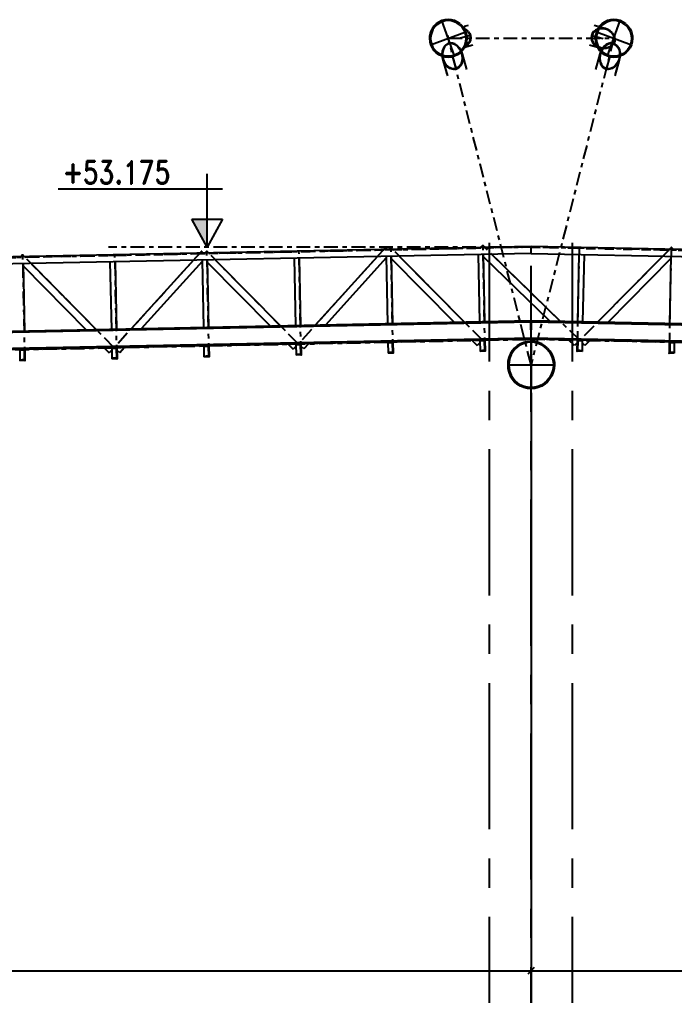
# Model space of a CAD drawing. Header units: millimetres. Extents: x 2368 to 8313, y 7493 to 11698.
# Drawn here: x 5105.4 to 5247.8, y 10364.3 to 10576.3 of the extents above; entities that cross this region are included whole.
import ezdxf
from ezdxf.enums import TextEntityAlignment as Align

# ---------------------------------------------------------------- set-up
doc = ezdxf.new("R2010")
doc.units = ezdxf.units.MM
for name, pattern in [('CENTER', [50.8, 31.75, -6.35, 6.35, -6.35]), ('XKITLINE00', [0]), ('XKITLINE02', [4, 2, -2]), ('XKITLINE03', [6, 3, -1, 1, -1])]:
    doc.linetypes.add(name, pattern=pattern)
doc.layers.add('3', color=120, linetype='Continuous')
doc.styles.add('ROMAND', font='romand.shx')

msp = doc.modelspace()

# ---------------------------------------------------------------- linework, layer by layer
at = {"color": 8, "linetype": 'XKITLINE00'}
for p, q in [((5196.5582, 10575.7587), (5195.9785, 10575.3472)), ((5196.6762, 10575.5515), (5196.1302, 10575.1639)), ((5197.1996, 10576.0619), (5196.5582, 10575.7587)), ((5197.2803, 10575.8371), (5196.6762, 10575.5515)), ((5197.8832, 10576.2476), (5197.1996, 10576.0619)), ((5197.9241, 10576.012), (5197.2803, 10575.8371)), ((5198.5882, 10576.3101), (5197.8832, 10576.2476)), ((5198.5882, 10576.0709), (5197.9241, 10576.012)), ((5199.2932, 10576.2476), (5198.5882, 10576.3101)), ((5199.2522, 10576.012), (5198.5882, 10576.0709)), ((5199.8961, 10575.8371), (5199.2522, 10576.012)), ((5199.9768, 10576.0619), (5199.2932, 10576.2476)), ((5200.5002, 10575.5515), (5199.8961, 10575.8371)), ((5200.6182, 10575.7587), (5199.9768, 10576.0619)), ((5201.0462, 10575.1639), (5200.5002, 10575.5515)), ((5201.1979, 10575.3472), (5200.6182, 10575.7587)), ((5232.5582, 10575.7587), (5231.9785, 10575.3472)), ((5232.6762, 10575.5515), (5232.1302, 10575.1639)), ((5233.1996, 10576.0619), (5232.5582, 10575.7587)), ((5233.2803, 10575.8371), (5232.6762, 10575.5515)), ((5233.8832, 10576.2476), (5233.1996, 10576.0619)), ((5233.9241, 10576.012), (5233.2803, 10575.8371)), ((5234.5882, 10576.3101), (5233.8832, 10576.2476)), ((5234.5882, 10576.0709), (5233.9241, 10576.012)), ((5235.2932, 10576.2476), (5234.5882, 10576.3101)), ((5235.2522, 10576.012), (5234.5882, 10576.0709)), ((5235.8961, 10575.8371), (5235.2522, 10576.012)), ((5235.9768, 10576.0619), (5235.2932, 10576.2476)), ((5236.5002, 10575.5515), (5235.8961, 10575.8371)), ((5236.6182, 10575.7587), (5235.9768, 10576.0619)), ((5237.0462, 10575.1639), (5236.5002, 10575.5515)), ((5237.1979, 10575.3472), (5236.6182, 10575.7587)), ((5194.773, 10573.6019), (5194.5899, 10572.9089)), ((5195.0721, 10574.2521), (5194.773, 10573.6019)), ((5194.9948, 10573.5201), (5194.8223, 10572.8673)), ((5195.2765, 10574.1325), (5194.9948, 10573.5201)), ((5195.478, 10574.8398), (5195.0721, 10574.2521)), ((5195.6588, 10574.686), (5195.2765, 10574.1325)), ((5195.9785, 10575.3472), (5195.478, 10574.8398)), ((5196.1302, 10575.1639), (5195.6588, 10574.686)), ((5201.0462, 10575.1639), (5201.5175, 10574.686)), ((5201.1979, 10575.3472), (5201.6983, 10574.8398)), ((5201.5175, 10574.686), (5201.8999, 10574.1325)), ((5201.6983, 10574.8398), (5202.1042, 10574.2521)), ((5201.8999, 10574.1325), (5202.1816, 10573.5201)), ((5202.0763, 10574.7692), (5202.0189, 10574.6821)), ((5202.0189, 10574.6821), (5202.0383, 10574.5055)), ((5202.0383, 10574.5055), (5202.1216, 10574.2805)), ((5202.9117, 10574.9942), (5202.0763, 10574.7692)), ((5202.1042, 10574.2521), (5202.4033, 10573.6019)), ((5202.1216, 10574.2805), (5202.1295, 10574.2473)), ((5202.1295, 10574.2473), (5202.132, 10574.2396)), ((5202.132, 10574.2396), (5202.2044, 10574.0823)), ((5202.5996, 10574.0044), (5202.132, 10574.2396)), ((5202.1816, 10573.5201), (5202.3541, 10572.8673)), ((5202.5235, 10573.9218), (5202.2044, 10574.0823)), ((5202.4033, 10573.6019), (5202.5865, 10572.9089)), ((5202.9005, 10573.6055), (5202.5235, 10573.9218)), ((5202.9947, 10573.673), (5202.5996, 10574.0044)), ((5202.9005, 10573.6055), (5203.1788, 10573.2185)), ((5202.9947, 10573.673), (5203.2863, 10573.2675)), ((5230.1817, 10573.673), (5229.8901, 10573.2675)), ((5230.2758, 10573.6055), (5229.9975, 10573.2185)), ((5230.5767, 10574.0044), (5230.1817, 10573.673)), ((5231.1244, 10574.7626), (5230.2646, 10574.9942)), ((5230.6528, 10573.9218), (5230.2758, 10573.6055)), ((5231.0553, 10574.2451), (5230.5767, 10574.0044)), ((5230.773, 10573.6019), (5230.5899, 10572.9089)), ((5231.1095, 10574.1514), (5230.6528, 10573.9218)), ((5231.0721, 10574.2521), (5230.773, 10573.6019)), ((5230.9948, 10573.5201), (5230.8223, 10572.8673)), ((5231.2765, 10574.1325), (5230.9948, 10573.5201)), ((5231.0707, 10574.249), (5231.0553, 10574.2451)), ((5231.478, 10574.8398), (5231.0721, 10574.2521)), ((5231.5934, 10574.3829), (5231.0721, 10574.2494)), ((5231.6231, 10574.2829), (5231.1095, 10574.1514)), ((5231.6588, 10574.686), (5231.2765, 10574.1325)), ((5231.9785, 10575.3472), (5231.478, 10574.8398)), ((5232.1642, 10574.4109), (5231.5934, 10574.3829)), ((5232.7389, 10574.3278), (5231.6196, 10574.6292)), ((5232.1678, 10574.3097), (5231.6231, 10574.2829)), ((5232.1302, 10575.1639), (5231.6588, 10574.686)), ((5232.7389, 10574.3278), (5232.1642, 10574.4109)), ((5232.7163, 10574.2303), (5232.1678, 10574.3097)), ((5233.2411, 10574.0489), (5232.7163, 10574.2303)), ((5233.2888, 10574.1377), (5232.7389, 10574.3278)), ((5233.7159, 10573.7745), (5233.2411, 10574.0489)), ((5233.7863, 10573.8501), (5233.2888, 10574.1377)), ((5234.1168, 10573.4208), (5233.7159, 10573.7745)), ((5234.2064, 10573.4795), (5233.7863, 10573.8501)), ((5234.1168, 10573.4208), (5234.4238, 10573.0056)), ((5234.2064, 10573.4795), (5234.5281, 10573.0444)), ((5237.0462, 10575.1639), (5237.5175, 10574.686)), ((5237.1979, 10575.3472), (5237.6983, 10574.8398)), ((5237.5175, 10574.686), (5237.8999, 10574.1325)), ((5237.6983, 10574.8398), (5238.1042, 10574.2521)), ((5237.8999, 10574.1325), (5238.1816, 10573.5201)), ((5238.1042, 10574.2521), (5238.4033, 10573.6019)), ((5238.1816, 10573.5201), (5238.3541, 10572.8673)), ((5238.4033, 10573.6019), (5238.5865, 10572.9089)), ((5194.5899, 10572.9089), (5194.5282, 10572.1941)), ((5194.5282, 10572.8606), (5194.5282, 10572.1941)), ((5194.5282, 10572.1941), (5194.5899, 10571.4794)), ((5194.5899, 10571.4794), (5194.773, 10570.7864)), ((5194.8223, 10572.8673), (5194.7642, 10572.1941)), ((5194.7642, 10572.1941), (5194.8223, 10571.521)), ((5194.8223, 10571.521), (5194.9948, 10570.8682)), ((5198.9975, 10571.2051), (5198.5209, 10571.0892)), ((5199.4986, 10571.1771), (5198.9975, 10571.2051)), ((5199.9991, 10571.0066), (5199.4986, 10571.1771)), ((5202.3541, 10571.521), (5202.1816, 10570.8682)), ((5202.3541, 10572.8673), (5202.4122, 10572.1941)), ((5202.4122, 10572.1941), (5202.3541, 10571.521)), ((5202.5865, 10571.4794), (5202.4033, 10570.7864)), ((5202.5865, 10572.9089), (5202.6482, 10572.1941)), ((5202.6482, 10572.1941), (5202.5865, 10571.4794)), ((5202.6482, 10572.8606), (5202.6482, 10572.1941)), ((5203.1132, 10571.3827), (5202.8062, 10570.9675)), ((5203.2175, 10571.3439), (5202.8958, 10570.9088)), ((5203.3108, 10571.8386), (5203.1132, 10571.3827)), ((5203.1788, 10573.2185), (5203.3445, 10572.7801)), ((5203.4246, 10571.8216), (5203.2175, 10571.3439)), ((5203.2863, 10573.2675), (5203.4599, 10572.8081)), ((5203.3893, 10572.3123), (5203.3108, 10571.8386)), ((5203.3445, 10572.7801), (5203.3893, 10572.3123)), ((5203.5068, 10572.3179), (5203.4246, 10571.8216)), ((5203.4599, 10572.8081), (5203.5068, 10572.3179)), ((5229.7165, 10572.8081), (5229.6696, 10572.3179)), ((5229.6696, 10572.3179), (5229.7517, 10571.8216)), ((5229.8901, 10573.2675), (5229.7165, 10572.8081)), ((5229.7517, 10571.8216), (5229.9588, 10571.3439)), ((5229.8318, 10572.7801), (5229.7871, 10572.3123)), ((5229.7871, 10572.3123), (5229.8655, 10571.8386)), ((5229.9975, 10573.2185), (5229.8318, 10572.7801)), ((5229.8655, 10571.8386), (5230.0632, 10571.3827)), ((5229.9588, 10571.3439), (5230.2805, 10570.9088)), ((5230.0632, 10571.3827), (5230.3702, 10570.9675)), ((5230.5899, 10572.9089), (5230.5282, 10572.1941)), ((5230.5282, 10572.8606), (5230.5282, 10572.1941)), ((5230.5282, 10572.1941), (5230.5899, 10571.4794)), ((5230.5899, 10571.4794), (5230.773, 10570.7864)), ((5230.8223, 10572.8673), (5230.7642, 10572.1941)), ((5230.7642, 10572.1941), (5230.8223, 10571.521)), ((5230.8223, 10571.521), (5230.9948, 10570.8682)), ((5233.9312, 10571.2092), (5233.4273, 10571.1098)), ((5234.4231, 10571.1646), (5233.9312, 10571.2092)), ((5234.4238, 10573.0056), (5234.6214, 10572.5497)), ((5234.6551, 10571.6082), (5234.4894, 10571.1698)), ((5234.5281, 10573.0444), (5234.7352, 10572.5668)), ((5234.7705, 10571.5802), (5234.5969, 10571.1208)), ((5234.6214, 10572.5497), (5234.6998, 10572.076)), ((5234.6998, 10572.076), (5234.6551, 10571.6082)), ((5234.7352, 10572.5668), (5234.8174, 10572.0704)), ((5234.8174, 10572.0704), (5234.7705, 10571.5802)), ((5238.3541, 10571.521), (5238.1816, 10570.8682)), ((5238.3541, 10572.8673), (5238.4122, 10572.1941)), ((5238.4122, 10572.1941), (5238.3541, 10571.521)), ((5238.5865, 10571.4794), (5238.4033, 10570.7864)), ((5238.5865, 10572.9089), (5238.6482, 10572.1941)), ((5238.6482, 10572.1941), (5238.5865, 10571.4794)), ((5238.6482, 10572.8606), (5238.6482, 10572.1941)), ((5194.773, 10570.7864), (5195.0721, 10570.1362)), ((5194.9948, 10570.8682), (5195.2765, 10570.2558)), ((5195.0721, 10570.1362), (5195.478, 10569.5485)), ((5195.2765, 10570.2558), (5195.6588, 10569.7022)), ((5195.478, 10569.5485), (5195.9785, 10569.0411)), ((5195.6588, 10569.7022), (5196.1302, 10569.2244)), ((5196.6762, 10568.8368), (5196.1302, 10569.2244)), ((5197.2944, 10569.4028), (5197.235, 10568.7818)), ((5197.4636, 10569.9704), (5197.2944, 10569.4028)), ((5197.3944, 10569.3541), (5197.3378, 10568.7614)), ((5197.5559, 10569.8958), (5197.3944, 10569.3541)), ((5197.7342, 10570.456), (5197.4636, 10569.9704)), ((5197.8141, 10570.3592), (5197.5559, 10569.8958)), ((5198.0926, 10570.8353), (5197.7342, 10570.456)), ((5198.1562, 10570.7211), (5197.8141, 10570.3592)), ((5198.5209, 10571.0892), (5198.0926, 10570.8353)), ((5198.5649, 10570.9635), (5198.1562, 10570.7211)), ((5199.0198, 10571.0741), (5198.5649, 10570.9635)), ((5199.498, 10571.0473), (5199.0198, 10571.0741)), ((5199.9756, 10570.8846), (5199.498, 10571.0473)), ((5200.4286, 10570.5941), (5199.9756, 10570.8846)), ((5200.4738, 10570.7022), (5199.9991, 10571.0066)), ((5200.8344, 10570.1904), (5200.4286, 10570.5941)), ((5200.8989, 10570.2791), (5200.4738, 10570.7022)), ((5201.0462, 10569.2244), (5200.5002, 10568.8368)), ((5200.8344, 10570.1904), (5201.1725, 10569.6936)), ((5200.8989, 10570.2791), (5201.2532, 10569.7586)), ((5201.5175, 10569.7022), (5201.0462, 10569.2244)), ((5201.1725, 10569.6936), (5201.426, 10569.1288)), ((5201.6983, 10569.5485), (5201.1979, 10569.0411)), ((5201.2532, 10569.7586), (5201.5188, 10569.1667)), ((5201.3846, 10569.1943), (5201.3831, 10569.1958)), ((5201.3908, 10569.1893), (5201.3846, 10569.1943)), ((5201.4662, 10569.275), (5201.3908, 10569.1893)), ((5201.3908, 10569.1893), (5201.5164, 10568.8313)), ((5201.426, 10569.1288), (5201.5822, 10568.5242)), ((5201.4662, 10569.275), (5201.6136, 10568.855)), ((5201.8999, 10570.2558), (5201.5175, 10569.7022)), ((5201.5188, 10569.1667), (5201.6825, 10568.5332)), ((5201.5188, 10569.1667), (5201.5746, 10568.9662)), ((5202.1042, 10570.1362), (5201.6983, 10569.5485)), ((5202.1816, 10570.8682), (5201.8999, 10570.2558)), ((5202.4033, 10570.7864), (5202.1042, 10570.1362)), ((5203.9027, 10570.727), (5202.1601, 10570.2576)), ((5202.2516, 10570.4086), (5202.1873, 10570.3167)), ((5202.3244, 10570.5671), (5202.2516, 10570.4086)), ((5202.4757, 10570.5382), (5202.2516, 10570.4086)), ((5202.3244, 10570.5671), (5202.2602, 10570.4752)), ((5202.4053, 10570.6138), (5202.3244, 10570.5671)), ((5202.8062, 10570.9675), (5202.4053, 10570.6138)), ((5202.8958, 10570.9088), (5202.4757, 10570.5382)), ((5231.0162, 10570.2576), (5229.2737, 10570.727)), ((5230.7006, 10570.5382), (5230.2805, 10570.9088)), ((5230.7711, 10570.6138), (5230.3702, 10570.9675)), ((5231.1981, 10570.2506), (5230.7006, 10570.5382)), ((5231.2458, 10570.3394), (5230.7711, 10570.6138)), ((5230.773, 10570.7864), (5231.0721, 10570.1362)), ((5230.9948, 10570.8682), (5231.2765, 10570.2558)), ((5231.0721, 10570.1362), (5231.478, 10569.5485)), ((5231.748, 10570.0605), (5231.1981, 10570.2506)), ((5231.7706, 10570.158), (5231.2458, 10570.3394)), ((5231.2765, 10570.2558), (5231.6588, 10569.7022)), ((5231.748, 10570.0605), (5231.4114, 10570.1512)), ((5231.478, 10569.5485), (5231.9785, 10569.0411)), ((5231.6575, 10569.1667), (5231.4938, 10568.5332)), ((5231.779, 10569.4715), (5231.5627, 10568.855)), ((5231.7503, 10569.1288), (5231.5941, 10568.5242)), ((5231.6575, 10569.1667), (5231.6017, 10568.9662)), ((5231.7073, 10569.2778), (5231.6575, 10569.1667)), ((5231.6588, 10569.7022), (5232.1302, 10569.2244)), ((5231.8663, 10569.4196), (5231.6599, 10568.8313)), ((5231.7073, 10569.2778), (5231.7802, 10569.1954)), ((5232.3227, 10569.9774), (5231.748, 10570.0605)), ((5231.7802, 10569.1954), (5231.7503, 10569.1288)), ((5232.3191, 10570.0786), (5231.7706, 10570.158)), ((5232.0912, 10570.031), (5231.779, 10569.4715)), ((5231.8199, 10569.2019), (5231.7917, 10569.1954)), ((5232.1643, 10569.9536), (5231.8663, 10569.4196)), ((5232.4836, 10570.5055), (5232.0912, 10570.031)), ((5232.6762, 10568.8368), (5232.1302, 10569.2244)), ((5232.5387, 10570.4064), (5232.1643, 10569.9536)), ((5232.8638, 10570.1054), (5232.3191, 10570.0786)), ((5232.8935, 10570.0055), (5232.3227, 10569.9774)), ((5232.9365, 10570.8712), (5232.4836, 10570.5055)), ((5232.971, 10570.7554), (5232.5387, 10570.4064)), ((5233.3774, 10570.2369), (5232.8638, 10570.1054)), ((5233.4317, 10570.1432), (5232.8935, 10570.0055)), ((5233.4273, 10571.1098), (5232.9365, 10570.8712)), ((5233.4393, 10570.9831), (5232.971, 10570.7554)), ((5233.8341, 10570.4665), (5233.3774, 10570.2369)), ((5233.9102, 10570.3839), (5233.4317, 10570.1432)), ((5233.9202, 10571.078), (5233.4393, 10570.9831)), ((5234.2111, 10570.7828), (5233.8341, 10570.4665)), ((5234.3053, 10570.7153), (5233.9102, 10570.3839)), ((5234.3897, 10571.0354), (5233.9202, 10571.078)), ((5234.4894, 10571.1698), (5234.2111, 10570.7828)), ((5234.5969, 10571.1208), (5234.3053, 10570.7153)), ((5234.8241, 10570.8575), (5234.3897, 10571.0354)), ((5234.8783, 10570.9781), (5234.4231, 10571.1646)), ((5235.2016, 10570.5531), (5234.8241, 10570.8575)), ((5235.2739, 10570.6592), (5234.8783, 10570.9781)), ((5235.2016, 10570.5531), (5235.5034, 10570.1375)), ((5235.2739, 10570.6592), (5235.5902, 10570.2237)), ((5235.5034, 10570.1375), (5235.7143, 10569.6315)), ((5235.5902, 10570.2237), (5235.8112, 10569.6935)), ((5235.7143, 10569.6315), (5235.8238, 10569.0606)), ((5235.8112, 10569.6935), (5235.9258, 10569.0953)), ((5235.8238, 10569.0606), (5235.8262, 10568.4534)), ((5235.9258, 10569.0953), (5235.9284, 10568.459)), ((5237.0462, 10569.2244), (5236.5002, 10568.8368)), ((5237.5175, 10569.7022), (5237.0462, 10569.2244)), ((5237.6983, 10569.5485), (5237.1979, 10569.0411)), ((5237.8999, 10570.2558), (5237.5175, 10569.7022)), ((5238.1042, 10570.1362), (5237.6983, 10569.5485)), ((5238.1816, 10570.8682), (5237.8999, 10570.2558)), ((5238.4033, 10570.7864), (5238.1042, 10570.1362)), ((5196.5582, 10568.6296), (5195.9785, 10569.0411)), ((5197.1996, 10568.3264), (5196.5582, 10568.6296)), ((5197.2803, 10568.5512), (5196.6762, 10568.8368)), ((5197.8832, 10568.1407), (5197.1996, 10568.3264)), ((5197.235, 10568.7818), (5197.2886, 10568.1383)), ((5197.277, 10568.2882), (5197.3575, 10567.8165)), ((5197.3858, 10568.2443), (5197.277, 10568.2882)), ((5197.9241, 10568.3763), (5197.2803, 10568.5512)), ((5197.2886, 10568.1383), (5197.4523, 10567.5048)), ((5197.3378, 10568.7614), (5197.3889, 10568.1473)), ((5197.3575, 10567.8165), (5198.3045, 10564.4112)), ((5197.3575, 10567.8165), (5197.5738, 10567.2)), ((5197.3896, 10568.2522), (5197.3858, 10568.2443)), ((5197.3858, 10568.2443), (5197.4547, 10567.8402)), ((5197.3889, 10568.1473), (5197.5451, 10567.5427)), ((5197.4523, 10567.5048), (5198.3993, 10564.0995)), ((5197.4523, 10567.5048), (5197.7179, 10566.9129)), ((5197.4547, 10567.8402), (5197.6611, 10567.2519)), ((5197.5451, 10567.5427), (5197.7986, 10566.9779)), ((5197.5738, 10567.2), (5197.886, 10566.6405)), ((5197.6611, 10567.2519), (5197.9591, 10566.7179)), ((5197.7986, 10566.9779), (5198.1367, 10566.4811)), ((5198.5882, 10568.0782), (5197.8832, 10568.1407)), ((5198.5882, 10568.3174), (5197.9241, 10568.3763)), ((5199.2522, 10568.3763), (5198.5882, 10568.3174)), ((5199.2932, 10568.1407), (5198.5882, 10568.0782)), ((5199.8961, 10568.5512), (5199.2522, 10568.3763)), ((5199.9768, 10568.3264), (5199.2932, 10568.1407)), ((5200.5002, 10568.8368), (5199.8961, 10568.5512)), ((5200.6182, 10568.6296), (5199.9768, 10568.3264)), ((5201.1979, 10569.0411), (5200.6182, 10568.6296)), ((5201.5091, 10567.04), (5201.2982, 10566.534)), ((5201.606, 10566.978), (5201.385, 10566.4478)), ((5201.5767, 10567.3174), (5201.4152, 10566.7757)), ((5201.6767, 10567.2687), (5201.5075, 10566.7011)), ((5201.6186, 10567.6109), (5201.5091, 10567.04)), ((5201.5164, 10568.8313), (5201.6211, 10568.2181)), ((5201.6333, 10567.9101), (5201.5767, 10567.3174)), ((5201.5822, 10568.5242), (5201.6333, 10567.9101)), ((5201.7206, 10567.5762), (5201.606, 10566.978)), ((5201.6136, 10568.855), (5201.7232, 10568.2125)), ((5201.6136, 10568.855), (5202.5606, 10565.4497)), ((5201.6211, 10568.2181), (5201.6186, 10567.6109)), ((5201.736, 10567.8897), (5201.6767, 10567.2687)), ((5201.6825, 10568.5332), (5201.736, 10567.8897)), ((5201.7232, 10568.2125), (5201.7206, 10567.5762)), ((5231.5627, 10568.855), (5230.6157, 10565.4497)), ((5231.4938, 10568.5332), (5231.4403, 10567.8897)), ((5231.4403, 10567.8897), (5231.4996, 10567.2687)), ((5231.5627, 10568.855), (5231.4531, 10568.2125)), ((5231.4531, 10568.2125), (5231.4557, 10567.5762)), ((5231.4557, 10567.5762), (5231.5704, 10566.978)), ((5231.4996, 10567.2687), (5231.6688, 10566.7011)), ((5231.5941, 10568.5242), (5231.543, 10567.9101)), ((5231.543, 10567.9101), (5231.5997, 10567.3174)), ((5231.6599, 10568.8313), (5231.5553, 10568.2181)), ((5231.5553, 10568.2181), (5231.5578, 10567.6109)), ((5231.5578, 10567.6109), (5231.6672, 10567.04)), ((5231.5704, 10566.978), (5231.7914, 10566.4478)), ((5231.5997, 10567.3174), (5231.7611, 10566.7757)), ((5231.6672, 10567.04), (5231.8781, 10566.534)), ((5232.5582, 10568.6296), (5231.9785, 10569.0411)), ((5233.1996, 10568.3264), (5232.5582, 10568.6296)), ((5233.2803, 10568.5512), (5232.6762, 10568.8368)), ((5233.8832, 10568.1407), (5233.1996, 10568.3264)), ((5233.9241, 10568.3763), (5233.2803, 10568.5512)), ((5234.5882, 10568.0782), (5233.8832, 10568.1407)), ((5234.5882, 10568.3174), (5233.9241, 10568.3763)), ((5235.2522, 10568.3763), (5234.5882, 10568.3174)), ((5235.2932, 10568.1407), (5234.5882, 10568.0782)), ((5235.7241, 10567.5048), (5234.7771, 10564.0995)), ((5235.8188, 10567.8165), (5234.8718, 10564.4112)), ((5235.3777, 10566.9779), (5235.0396, 10566.4811)), ((5235.5152, 10567.2519), (5235.2173, 10566.7179)), ((5235.8961, 10568.5512), (5235.2522, 10568.3763)), ((5235.6025, 10567.2), (5235.2903, 10566.6405)), ((5235.9768, 10568.3264), (5235.2932, 10568.1407)), ((5235.6312, 10567.5427), (5235.3777, 10566.9779)), ((5235.7241, 10567.5048), (5235.4584, 10566.9129)), ((5235.7216, 10567.8402), (5235.5152, 10567.2519)), ((5235.8188, 10567.8165), (5235.6025, 10567.2)), ((5235.7875, 10568.1473), (5235.6312, 10567.5427)), ((5235.8262, 10568.4534), (5235.7216, 10567.8402)), ((5235.8878, 10568.1383), (5235.7241, 10567.5048)), ((5235.7867, 10568.2522), (5235.7628, 10568.2678)), ((5235.7957, 10568.2463), (5235.7875, 10568.1473)), ((5235.9003, 10568.2886), (5235.7957, 10568.2463)), ((5235.9284, 10568.459), (5235.8188, 10567.8165)), ((5235.9003, 10568.2886), (5235.8878, 10568.1383)), ((5236.5002, 10568.8368), (5235.8961, 10568.5512)), ((5236.6182, 10568.6296), (5235.9768, 10568.3264)), ((5237.1979, 10569.0411), (5236.6182, 10568.6296)), ((5197.7179, 10566.9129), (5198.0722, 10566.3924)), ((5197.886, 10566.6405), (5198.2784, 10566.166)), ((5197.9591, 10566.7179), (5198.3335, 10566.2651)), ((5198.4973, 10565.9693), (5198.0722, 10566.3924)), ((5198.5425, 10566.0774), (5198.1367, 10566.4811)), ((5198.7313, 10565.8003), (5198.2784, 10566.166)), ((5198.7658, 10565.9161), (5198.3335, 10566.2651)), ((5198.972, 10565.6649), (5198.4973, 10565.9693)), ((5198.9955, 10565.7869), (5198.5425, 10566.0774)), ((5199.2221, 10565.5617), (5198.7313, 10565.8003)), ((5199.2341, 10565.6884), (5198.7658, 10565.9161)), ((5199.4725, 10565.4944), (5198.972, 10565.6649)), ((5199.4731, 10565.6242), (5198.9955, 10565.7869)), ((5199.726, 10565.4623), (5199.2221, 10565.5617)), ((5199.715, 10565.5935), (5199.2341, 10565.6884)), ((5199.9736, 10565.4664), (5199.4725, 10565.4944)), ((5199.9513, 10565.5974), (5199.4731, 10565.6242)), ((5200.1845, 10565.6361), (5199.715, 10565.5935)), ((5200.2179, 10565.5069), (5199.726, 10565.4623)), ((5200.4062, 10565.708), (5199.9513, 10565.5974)), ((5200.4502, 10565.5823), (5199.9736, 10565.4664)), ((5200.6189, 10565.814), (5200.1845, 10565.6361)), ((5200.6731, 10565.6934), (5200.2179, 10565.5069)), ((5200.8149, 10565.9504), (5200.4062, 10565.708)), ((5200.8785, 10565.8362), (5200.4502, 10565.5823)), ((5200.9964, 10566.1184), (5200.6189, 10565.814)), ((5201.0687, 10566.0123), (5200.6731, 10565.6934)), ((5201.157, 10566.3123), (5200.8149, 10565.9504)), ((5201.2369, 10566.2155), (5200.8785, 10565.8362)), ((5201.2982, 10566.534), (5200.9964, 10566.1184)), ((5201.385, 10566.4478), (5201.0687, 10566.0123)), ((5201.4152, 10566.7757), (5201.157, 10566.3123)), ((5201.5075, 10566.7011), (5201.2369, 10566.2155)), ((5231.6688, 10566.7011), (5231.9394, 10566.2155)), ((5231.7611, 10566.7757), (5232.0194, 10566.3123)), ((5231.7914, 10566.4478), (5232.1076, 10566.0123)), ((5231.8781, 10566.534), (5232.1799, 10566.1184)), ((5231.9394, 10566.2155), (5232.2978, 10565.8362)), ((5232.0194, 10566.3123), (5232.3614, 10565.9504)), ((5232.5032, 10565.6934), (5232.1076, 10566.0123)), ((5232.5575, 10565.814), (5232.1799, 10566.1184)), ((5232.7261, 10565.5823), (5232.2978, 10565.8362)), ((5232.7701, 10565.708), (5232.3614, 10565.9504)), ((5232.9584, 10565.5069), (5232.5032, 10565.6934)), ((5232.9919, 10565.6361), (5232.5575, 10565.814)), ((5233.2027, 10565.4664), (5232.7261, 10565.5823)), ((5233.225, 10565.5974), (5232.7701, 10565.708)), ((5233.4503, 10565.4623), (5232.9584, 10565.5069)), ((5233.4613, 10565.5935), (5232.9919, 10565.6361)), ((5233.7038, 10565.4944), (5233.2027, 10565.4664)), ((5233.7032, 10565.6242), (5233.225, 10565.5974)), ((5233.9543, 10565.5617), (5233.4503, 10565.4623)), ((5233.9422, 10565.6884), (5233.4613, 10565.5935)), ((5234.1809, 10565.7869), (5233.7032, 10565.6242)), ((5234.2043, 10565.6649), (5233.7038, 10565.4944)), ((5234.4106, 10565.9161), (5233.9422, 10565.6884)), ((5234.445, 10565.8003), (5233.9543, 10565.5617)), ((5234.6339, 10566.0774), (5234.1809, 10565.7869)), ((5234.679, 10565.9693), (5234.2043, 10565.6649)), ((5234.8428, 10566.2651), (5234.4106, 10565.9161)), ((5234.8979, 10566.166), (5234.445, 10565.8003)), ((5235.0396, 10566.4811), (5234.6339, 10566.0774)), ((5235.1042, 10566.3924), (5234.679, 10565.9693)), ((5235.2173, 10566.7179), (5234.8428, 10566.2651)), ((5235.2903, 10566.6405), (5234.8979, 10566.166)), ((5235.4584, 10566.9129), (5235.1042, 10566.3924)), ((5214.2819, 10505.8478), (5213.6022, 10505.4255)), ((5214.389, 10505.6346), (5213.7409, 10505.232)), ((5215.0184, 10506.157), (5214.2819, 10505.8478)), ((5215.0913, 10505.9295), (5214.389, 10505.6346)), ((5215.7935, 10506.3457), (5215.0184, 10506.157)), ((5215.8304, 10506.1094), (5215.0913, 10505.9295)), ((5216.5882, 10506.4091), (5215.7935, 10506.3457)), ((5216.5882, 10506.1698), (5215.8304, 10506.1094)), ((5217.3829, 10506.3457), (5216.5882, 10506.4091)), ((5217.3459, 10506.1094), (5216.5882, 10506.1698)), ((5218.0851, 10505.9295), (5217.3459, 10506.1094)), ((5218.158, 10506.157), (5217.3829, 10506.3457)), ((5218.7873, 10505.6346), (5218.0851, 10505.9295)), ((5218.8945, 10505.8478), (5218.158, 10506.157)), ((5219.4354, 10505.232), (5218.7873, 10505.6346)), ((5219.5741, 10505.4255), (5218.8945, 10505.8478)), ((5212.0619, 10503.5972), (5211.7568, 10502.8506)), ((5212.2721, 10503.4885), (5211.9813, 10502.7766)), ((5212.4784, 10504.2862), (5212.0619, 10503.5972)), ((5212.6693, 10504.1456), (5212.2721, 10503.4885)), ((5212.9961, 10504.9007), (5212.4784, 10504.2862)), ((5213.163, 10504.7315), (5212.6693, 10504.1456)), ((5213.6022, 10505.4255), (5212.9961, 10504.9007)), ((5213.7409, 10505.232), (5213.163, 10504.7315)), ((5220.0134, 10504.7315), (5219.4354, 10505.232)), ((5220.1803, 10504.9007), (5219.5741, 10505.4255)), ((5220.0134, 10504.7315), (5220.5071, 10504.1456)), ((5220.1803, 10504.9007), (5220.698, 10504.2862)), ((5220.5071, 10504.1456), (5220.9042, 10503.4885)), ((5220.698, 10504.2862), (5221.1145, 10503.5972)), ((5220.9042, 10503.4885), (5221.1951, 10502.7766)), ((5221.1145, 10503.5972), (5221.4195, 10502.8506)), ((5211.5707, 10502.0648), (5211.5082, 10501.2592)), ((5211.5082, 10501.9251), (5211.5082, 10501.2592)), ((5211.5082, 10501.2592), (5211.5707, 10500.4535)), ((5211.7568, 10502.8506), (5211.5707, 10502.0648)), ((5211.8038, 10502.0273), (5211.7442, 10501.2592)), ((5211.7442, 10501.2592), (5211.8038, 10500.491)), ((5211.9813, 10502.7766), (5211.8038, 10502.0273)), ((5221.1951, 10502.7766), (5221.3725, 10502.0273)), ((5221.3725, 10502.0273), (5221.4322, 10501.2592)), ((5221.4322, 10501.2592), (5221.3725, 10500.491)), ((5221.4195, 10502.8506), (5221.6056, 10502.0648)), ((5221.6056, 10502.0648), (5221.6682, 10501.2592)), ((5221.6682, 10501.2592), (5221.6056, 10500.4535)), ((5221.6682, 10501.9251), (5221.6682, 10501.2592)), ((5211.5707, 10500.4535), (5211.7568, 10499.6677)), ((5211.7568, 10499.6677), (5212.0619, 10498.9211)), ((5211.8038, 10500.491), (5211.9813, 10499.7417)), ((5211.9813, 10499.7417), (5212.2721, 10499.0298)), ((5221.1951, 10499.7417), (5220.9042, 10499.0298)), ((5221.4195, 10499.6677), (5221.1145, 10498.9211)), ((5221.3725, 10500.491), (5221.1951, 10499.7417)), ((5221.6056, 10500.4535), (5221.4195, 10499.6677)), ((5212.0619, 10498.9211), (5212.4784, 10498.2321)), ((5212.2721, 10499.0298), (5212.6693, 10498.3727)), ((5212.4784, 10498.2321), (5212.9961, 10497.6176)), ((5212.6693, 10498.3727), (5213.163, 10497.7868)), ((5213.6022, 10497.0928), (5212.9961, 10497.6176)), ((5213.7409, 10497.2863), (5213.163, 10497.7868)), ((5214.2819, 10496.6705), (5213.6022, 10497.0928)), ((5214.389, 10496.8837), (5213.7409, 10497.2863)), ((5219.4354, 10497.2863), (5218.7873, 10496.8837)), ((5219.5741, 10497.0928), (5218.8945, 10496.6705)), ((5220.0134, 10497.7868), (5219.4354, 10497.2863)), ((5220.1803, 10497.6176), (5219.5741, 10497.0928)), ((5220.5071, 10498.3727), (5220.0134, 10497.7868)), ((5220.698, 10498.2321), (5220.1803, 10497.6176)), ((5220.9042, 10499.0298), (5220.5071, 10498.3727)), ((5221.1145, 10498.9211), (5220.698, 10498.2321)), ((5215.0184, 10496.3613), (5214.2819, 10496.6705)), ((5215.0913, 10496.5888), (5214.389, 10496.8837)), ((5215.7935, 10496.1726), (5215.0184, 10496.3613)), ((5215.8304, 10496.4089), (5215.0913, 10496.5888)), ((5216.5882, 10496.1092), (5215.7935, 10496.1726)), ((5216.5882, 10496.3485), (5215.8304, 10496.4089)), ((5217.3459, 10496.4089), (5216.5882, 10496.3485)), ((5217.3829, 10496.1726), (5216.5882, 10496.1092)), ((5218.0851, 10496.5888), (5217.3459, 10496.4089)), ((5218.158, 10496.3613), (5217.3829, 10496.1726)), ((5218.7873, 10496.8837), (5218.0851, 10496.5888)), ((5218.8945, 10496.6705), (5218.158, 10496.3613))]:
    msp.add_line(p, q, dxfattribs=at)
at = {"color": 3, "linetype": 'XKITLINE00'}
for p, q in [((5199.9768, 10568.4023), (5197.1996, 10576.0642)), ((5233.1996, 10568.402), (5235.9768, 10576.0642)), ((5194.773, 10570.8389), (5202.4033, 10573.6276)), ((5230.773, 10573.6275), (5238.4033, 10570.8387)), ((5216.5882, 10506.4091), (5216.5882, 10496.2068)), ((5211.5082, 10501.3079), (5221.6682, 10501.3079))]:
    msp.add_line(p, q, dxfattribs=at)
at = {"color": 7, "linetype": 'XKITLINE00'}
for p, q in [((5199.3442, 10576.2337), (5199.133, 10576.0225)), ((5235.3442, 10576.2337), (5235.133, 10576.0225)), ((5202.3201, 10574.145), (5202.2044, 10574.0823)), ((5194.8071, 10571.6967), (5194.5899, 10571.4794)), ((5203.5037, 10572.3502), (5203.3849, 10572.2857)), ((5229.9301, 10571.6896), (5229.7517, 10571.8216)), ((5229.7517, 10571.8216), (5229.7517, 10571.8216)), ((5230.8071, 10571.6967), (5230.5899, 10571.4794)), ((5200.1109, 10570.9349), (5200.027, 10570.8517)), ((5232.2253, 10569.9915), (5232.0561, 10570.1167)), ((5235.6616, 10570.0523), (5235.5631, 10569.9943)), ((5197.3819, 10568.2308), (5197.2886, 10568.1383)), ((5197.2886, 10568.1383), (5197.2886, 10568.1383)), ((5197.4916, 10567.735), (5197.3575, 10567.8165)), ((5197.3575, 10567.8165), (5197.3575, 10567.8165)), ((5231.5577, 10567.6362), (5231.4557, 10567.5762)), ((5231.6428, 10567.1729), (5231.4996, 10567.2687)), ((5231.4996, 10567.2687), (5231.4996, 10567.2687)), ((5200.7496, 10565.7551), (5200.6334, 10565.8257)), ((5234.0001, 10565.5953), (5233.8714, 10565.6815)), ((5216.5882, 10527.006), (4887.8054, 10520.3372)), ((5184.9462, 10526.7425), (5184.5979, 10526.3572)), ((5185.3555, 10526.3725), (5184.9462, 10526.7425)), ((5186.1086, 10526.7684), (5185.7152, 10526.3798)), ((5186.1086, 10526.7684), (5186.4772, 10526.3953)), ((5206.1045, 10527.174), (5205.7255, 10526.7857)), ((5206.4865, 10526.8011), (5206.1045, 10527.174)), ((5545.371, 10520.3372), (5216.5882, 10527.006)), ((5216.5882, 10525.5057), (5216.5882, 10527.006)), ((5216.5882, 10525.5057), (5216.5882, 10527.006)), ((5247.0677, 10526.7684), (5246.6991, 10526.3953)), ((5247.4612, 10526.3798), (5247.0677, 10526.7684)), ((5216.5882, 10525.5057), (4887.8649, 10518.8381)), ((5106.125, 10525.146), (5105.7317, 10524.7575)), ((5106.125, 10525.146), (5106.4935, 10524.7729)), ((5144.9544, 10525.9313), (5144.6061, 10525.546)), ((5145.3637, 10525.5614), (5144.9544, 10525.9313)), ((5146.1168, 10525.9572), (5145.7234, 10525.5687)), ((5146.1168, 10525.9572), (5146.4854, 10525.5841)), ((5183.2162, 10524.8288), (5169.7038, 10509.8816)), ((5185.0869, 10524.8668), (5185.3844, 10510.1997)), ((5186.1867, 10524.8891), (5186.4842, 10510.222)), ((5187.9299, 10524.9244), (5202.1375, 10510.5395)), ((5205.0828, 10525.2724), (5205.3803, 10510.6053)), ((5206.1826, 10525.2947), (5206.4801, 10510.6276)), ((5220.6399, 10510.7505), (5206.1916, 10524.8532)), ((5222.9792, 10510.703), (5207.9923, 10525.3314)), ((5216.5882, 10525.5057), (5545.3115, 10518.8381)), ((5226.9937, 10525.2946), (5226.6962, 10510.6276)), ((5228.0935, 10525.2723), (5227.796, 10510.6053)), ((5245.2464, 10524.9244), (5231.0388, 10510.5395)), ((5246.9896, 10524.8891), (5246.6921, 10510.222)), ((5106.2031, 10523.2667), (5106.5006, 10508.5995)), ((5106.213, 10522.7801), (5119.9493, 10508.8723)), ((5107.9462, 10523.3021), (5122.154, 10508.917)), ((5125.0993, 10523.65), (5125.3968, 10508.9828)), ((5126.199, 10523.6723), (5126.4965, 10509.0051)), ((5143.2245, 10524.0177), (5129.7119, 10509.0704)), ((5145.1022, 10523.7089), (5131.9091, 10509.1149)), ((5145.0951, 10524.0556), (5145.3926, 10509.3884)), ((5146.1949, 10524.0779), (5146.4924, 10509.4108)), ((5146.2048, 10523.5913), (5159.9411, 10509.6836)), ((5147.9381, 10524.1133), (5162.1458, 10509.7283)), ((5165.0911, 10524.4612), (5165.3886, 10509.7941)), ((5166.1908, 10524.4835), (5166.4883, 10509.8164)), ((5185.094, 10524.5201), (5171.9009, 10509.9262)), ((5186.1966, 10524.4025), (5199.9328, 10510.4948)), ((5246.9798, 10524.4025), (5233.2435, 10510.4948)), ((5216.5071, 10510.831), (4888.5071, 10504.1774)), ((5216.5105, 10510.6611), (4888.5105, 10504.0074)), ((5216.5127, 10510.5547), (4888.5127, 10503.9011)), ((5216.5882, 10506.8319), (5216.5071, 10510.831)), ((5216.5882, 10506.8319), (5216.6693, 10510.831)), ((5544.6637, 10503.9011), (5216.6637, 10510.5547)), ((5544.6658, 10504.0074), (5216.6659, 10510.6611)), ((5544.6693, 10504.1774), (5216.6693, 10510.831)), ((5216.5826, 10507.1082), (4888.5826, 10500.4546)), ((5216.5847, 10507.0018), (4888.5847, 10500.3482)), ((5165.4697, 10505.7949), (5146.5735, 10505.4116)), ((5163.815, 10505.7613), (5164.8812, 10504.6818)), ((5166.5694, 10505.8174), (5165.4697, 10505.795)), ((5165.4697, 10505.795), (5165.4724, 10505.6591)), ((5165.4724, 10505.6591), (5165.6056, 10505.7978)), ((5166.4338, 10505.6018), (5165.4724, 10505.6591)), ((5165.4724, 10505.6591), (5165.5156, 10503.5315)), ((5166.4338, 10505.6018), (5166.4738, 10503.6278)), ((5166.5694, 10505.8174), (5166.6181, 10503.4179)), ((5185.4656, 10506.2005), (5166.5695, 10505.8172)), ((5168.2166, 10505.8506), (5167.2065, 10504.7332)), ((5186.5653, 10506.2229), (5185.4656, 10506.2006)), ((5185.4656, 10506.2006), (5185.4683, 10506.0647)), ((5185.4683, 10506.0647), (5185.6015, 10506.2034)), ((5185.4683, 10506.0647), (5185.5115, 10503.9371)), ((5186.4297, 10506.0073), (5185.4683, 10506.0647)), ((5186.4297, 10506.0073), (5186.4697, 10504.0334)), ((5186.4437, 10505.3156), (5186.5808, 10505.4584)), ((5205.4615, 10506.6061), (5186.5653, 10506.2228)), ((5186.5653, 10506.2229), (5186.614, 10503.8234)), ((5203.8067, 10506.5726), (5204.873, 10505.493)), ((5205.472, 10506.0847), (5204.873, 10505.493)), ((5206.5612, 10506.6285), (5205.4615, 10506.6062)), ((5205.4615, 10506.6062), (5205.4642, 10506.4703)), ((5205.4642, 10506.4703), (5205.5974, 10506.609)), ((5205.4642, 10506.4703), (5205.5074, 10504.3427)), ((5206.4256, 10506.4129), (5205.4642, 10506.4703)), ((5206.4256, 10506.4129), (5206.4656, 10504.4389)), ((5206.4396, 10505.7212), (5206.5767, 10505.864)), ((5216.5882, 10506.8319), (5206.5612, 10506.6285)), ((5206.5612, 10506.6285), (5206.6099, 10504.229)), ((5226.6151, 10506.6285), (5216.5882, 10506.8319)), ((5544.5916, 10500.3482), (5216.5917, 10507.0018)), ((5544.5938, 10500.4546), (5216.5938, 10507.1082)), ((5217.2354, 10506.1182), (5217.4472, 10506.33)), ((5226.0474, 10505.4724), (5224.8258, 10506.6648)), ((5226.6032, 10506.0418), (5226.0474, 10505.4724)), ((5226.6151, 10506.6285), (5226.5664, 10504.229)), ((5226.6577, 10506.6277), (5226.6143, 10506.5859)), ((5227.7149, 10506.6062), (5226.6151, 10506.6285)), ((5226.7508, 10506.4129), (5226.7107, 10504.4389)), ((5227.7121, 10506.4703), (5226.7508, 10506.4129)), ((5227.7121, 10506.4703), (5227.669, 10504.3427)), ((5228.3034, 10505.4931), (5227.7043, 10506.0847)), ((5227.7149, 10506.6062), (5227.7121, 10506.4703)), ((5246.611, 10506.2228), (5227.7149, 10506.6061)), ((5229.3696, 10506.5726), (5228.3034, 10505.4931)), ((5246.611, 10506.2229), (5246.5623, 10503.8234)), ((5246.6536, 10506.2221), (5246.6101, 10506.1804)), ((5247.7108, 10506.2006), (5246.611, 10506.2229)), ((5246.7467, 10506.0073), (5246.7066, 10504.0334)), ((5247.708, 10506.0647), (5246.7467, 10506.0073)), ((5247.708, 10506.0647), (5247.6649, 10503.9371)), ((5247.7108, 10506.2006), (5247.708, 10506.0647)), ((5266.6069, 10505.8172), (5247.7108, 10506.2005)), ((5105.482, 10504.578), (5086.5859, 10504.1947)), ((5106.5817, 10504.6005), (5105.482, 10504.5782)), ((5105.482, 10504.5782), (5105.4847, 10504.4423)), ((5105.4847, 10504.4423), (5105.6179, 10504.581)), ((5105.4847, 10504.4423), (5105.5279, 10502.3147)), ((5106.4461, 10504.3849), (5105.4847, 10504.4423)), ((5106.4461, 10504.3849), (5106.4861, 10502.411)), ((5106.4601, 10503.6932), (5106.5972, 10503.836)), ((5125.4779, 10504.9836), (5106.5817, 10504.6003)), ((5106.5817, 10504.6005), (5106.6304, 10502.201)), ((5123.8232, 10504.9501), (5124.8894, 10503.8706)), ((5125.4884, 10504.4623), (5124.8894, 10503.8706)), ((5126.5776, 10505.0062), (5125.4779, 10504.9838)), ((5125.4779, 10504.9838), (5125.4806, 10504.8479)), ((5125.4806, 10504.8479), (5125.6138, 10504.9866)), ((5125.4806, 10504.8479), (5125.5238, 10502.7203)), ((5126.442, 10504.7906), (5125.4806, 10504.8479)), ((5126.442, 10504.7906), (5126.482, 10502.8166)), ((5126.456, 10504.0988), (5126.5932, 10504.2416)), ((5126.5776, 10505.0062), (5126.6263, 10502.6067)), ((5145.4738, 10505.3893), (5126.5777, 10505.0059)), ((5127.2147, 10503.922), (5126.5882, 10504.4884)), ((5128.2247, 10505.0394), (5127.2147, 10503.922)), ((5146.5735, 10505.4117), (5145.4738, 10505.3894)), ((5145.4738, 10505.3894), (5145.4765, 10505.2535)), ((5145.4765, 10505.2535), (5145.6097, 10505.3922)), ((5145.4765, 10505.2535), (5145.5197, 10503.1259)), ((5146.4379, 10505.1961), (5145.4765, 10505.2535)), ((5146.4379, 10505.1961), (5146.4779, 10503.2222)), ((5146.4519, 10504.5044), (5146.589, 10504.6472)), ((5146.5735, 10505.4117), (5146.6222, 10503.0122)), ((5165.4802, 10505.2735), (5164.8812, 10504.6818)), ((5166.4738, 10503.6278), (5165.5156, 10503.5315)), ((5165.5156, 10503.5315), (5165.5183, 10503.3955)), ((5166.6181, 10503.4179), (5165.5183, 10503.3955)), ((5166.4478, 10504.91), (5166.585, 10505.0528)), ((5167.2065, 10504.7332), (5166.58, 10505.2996)), ((5186.4697, 10504.0334), (5185.5115, 10503.9371)), ((5185.5115, 10503.9371), (5185.5142, 10503.8011)), ((5186.614, 10503.8234), (5185.5142, 10503.8011)), ((5206.4656, 10504.4389), (5205.5074, 10504.3427)), ((5205.5074, 10504.3427), (5205.5101, 10504.2067)), ((5206.6099, 10504.229), (5205.5101, 10504.2067)), ((5227.6662, 10504.2067), (5226.5664, 10504.229)), ((5226.722, 10504.9947), (5226.5792, 10504.8576)), ((5227.669, 10504.3427), (5226.7107, 10504.4389)), ((5227.669, 10504.3427), (5227.6662, 10504.2067)), ((5247.6621, 10503.8011), (5246.5623, 10503.8234)), ((5246.7179, 10504.5891), (5246.5751, 10504.452)), ((5247.6649, 10503.9371), (5246.7066, 10504.0334)), ((5247.6649, 10503.9371), (5247.6621, 10503.8011)), ((5106.4861, 10502.411), (5105.5279, 10502.3147)), ((5105.5279, 10502.3147), (5105.5306, 10502.1787)), ((5106.6304, 10502.201), (5105.5306, 10502.1787)), ((5126.482, 10502.8166), (5125.5238, 10502.7203)), ((5125.5238, 10502.7203), (5125.5265, 10502.5843)), ((5126.6263, 10502.6067), (5125.5265, 10502.5843)), ((5146.4779, 10503.2222), (5145.5197, 10503.1259)), ((5145.5197, 10503.1259), (5145.5224, 10502.9899)), ((5146.6222, 10503.0122), (5145.5224, 10502.9899)), ((5211.5707, 10500.4535), (5211.7897, 10500.6725))]:
    msp.add_line(p, q, dxfattribs=at)
at = {"color": 8, "linetype": 'XKITLINE03'}
for p, q in [((5198.5882, 10572.1941), (5198.5882, 10572.8606)), ((5203.4072, 10572.8606), (5200.9329, 10572.1942)), ((5229.7691, 10572.8606), (5232.2435, 10572.1942)), ((5234.5882, 10572.1941), (5234.5882, 10572.8606)), ((5199.4855, 10568.3357), (5200.4326, 10564.9304)), ((5199.4856, 10568.3357), (5200.4326, 10564.9304)), ((5233.6908, 10568.3357), (5232.7438, 10564.9304)), ((5233.6908, 10568.3357), (5232.7438, 10564.9304)), ((5216.5882, 10501.2592), (5216.5882, 10501.9251))]:
    msp.add_line(p, q, dxfattribs=at)
at = {"color": 241, "linetype": 'XKITLINE03'}
for p, q in [((5198.5882, 10572.2333), (5234.5882, 10572.2331)), ((5216.5882, 10501.3079), (5198.5882, 10572.2333)), ((5234.5882, 10572.2331), (5216.5882, 10501.3079))]:
    msp.add_line(p, q, dxfattribs=at)
at = {"color": 1, "linetype": 'XKITLINE03'}
for p, q in [((5217.775, 10526.8601), (4887.0809, 10520.1525)), ((5184.9462, 10526.7425), (5166.0196, 10505.8062)), ((5206.0113, 10506.6174), (5186.1086, 10526.7684)), ((5227.165, 10506.6174), (5206.1045, 10527.174)), ((5546.0955, 10520.1524), (5215.4013, 10526.8601)), ((5247.0677, 10526.7684), (5227.165, 10506.6174)), ((5126.0277, 10504.995), (5106.125, 10525.146)), ((5106.6304, 10502.201), (5106.1761, 10524.5964)), ((5144.9544, 10525.9313), (5126.0278, 10504.995)), ((5126.6263, 10502.6067), (5126.1721, 10525.002)), ((5166.0195, 10505.8062), (5146.1168, 10525.9572)), ((5146.6222, 10503.0122), (5146.1679, 10525.4076)), ((5166.6181, 10503.4179), (5166.1639, 10525.8132)), ((5186.614, 10503.8234), (5186.1597, 10526.2188)), ((5206.6099, 10504.229), (5206.1556, 10526.6244)), ((5227.0207, 10526.6244), (5226.5665, 10504.229)), ((5247.0166, 10526.2188), (5246.5623, 10503.8234)), ((4888.5882, 10500.1782), (5216.5882, 10506.8319)), ((5166.5694, 10505.8174), (5166.5694, 10505.8174)), ((5186.5653, 10506.2229), (5186.5653, 10506.2229)), ((5206.5612, 10506.6285), (5206.5612, 10506.6285)), ((5216.5882, 10506.8319), (5544.5882, 10500.1782)), ((5226.6151, 10506.6285), (5226.6151, 10506.6285)), ((5246.611, 10506.2229), (5246.611, 10506.2229)), ((5106.5817, 10504.6005), (5106.5817, 10504.6005)), ((5126.5776, 10505.0062), (5126.5776, 10505.0062)), ((5146.5735, 10505.4117), (5146.5735, 10505.4117))]:
    msp.add_line(p, q, dxfattribs=at)
at = {"color": 3, "linetype": 'XKITLINE02'}
for q in [(4887.8121, 10520.1673), (5545.3642, 10520.1673)]:
    msp.add_line((5216.5882, 10526.836), q, dxfattribs=at)
at = {"color": 4, "linetype": 'XKITLINE03'}
msp.add_line((5216.5882, 10526.836), (5124.8074, 10526.836), dxfattribs=at)
at = {"color": 1, "linetype": 'XKITLINE00'}
for p, q in [((5184.9424, 10526.7333), (5184.9424, 10526.7333)), ((5186.1048, 10526.7592), (5186.1048, 10526.7592)), ((5206.1007, 10527.1648), (5206.1007, 10527.1648)), ((5215.3975, 10526.8508), (5215.3975, 10526.8508)), ((5217.7712, 10526.8508), (5217.7712, 10526.8508)), ((5247.0639, 10526.7592), (5247.0639, 10526.7592)), ((5106.1212, 10525.1368), (5106.1212, 10525.1368)), ((5106.1723, 10524.5872), (5106.1723, 10524.5872)), ((5126.1682, 10524.9928), (5126.1682, 10524.9928)), ((5144.9506, 10525.9221), (5144.9506, 10525.9221)), ((5146.113, 10525.948), (5146.113, 10525.948)), ((5146.1641, 10525.3984), (5146.1641, 10525.3984)), ((5166.16, 10525.804), (5166.16, 10525.804)), ((5186.1559, 10526.2096), (5186.1559, 10526.2096)), ((5206.1518, 10526.6152), (5206.1518, 10526.6152)), ((5227.0169, 10526.6152), (5227.0169, 10526.6152)), ((5247.0128, 10526.2096), (5247.0128, 10526.2096)), ((5166.0157, 10505.797), (5166.0157, 10505.797)), ((5166.0157, 10505.7969), (5166.0157, 10505.7969)), ((5166.5656, 10505.8081), (5166.5656, 10505.8081)), ((5186.5615, 10506.2137), (5186.5615, 10506.2137)), ((5206.0075, 10506.6081), (5206.0075, 10506.6081)), ((5206.5574, 10506.6193), (5206.5574, 10506.6193)), ((5216.5844, 10506.8226), (5216.5844, 10506.8226)), ((5216.5844, 10506.8226), (5216.5844, 10506.8226)), ((5226.6113, 10506.6193), (5226.6113, 10506.6193)), ((5227.1612, 10506.6081), (5227.1612, 10506.6081)), ((5227.1612, 10506.6081), (5227.1612, 10506.6081)), ((5246.6072, 10506.2137), (5246.6072, 10506.2137)), ((5106.5779, 10504.5913), (5106.5779, 10504.5913)), ((5126.0239, 10504.9858), (5126.0239, 10504.9858)), ((5126.0239, 10504.9857), (5126.0239, 10504.9857)), ((5126.5738, 10504.9969), (5126.5738, 10504.9969)), ((5146.5697, 10505.4025), (5146.5697, 10505.4025)), ((5166.6143, 10503.4086), (5166.6143, 10503.4086)), ((5186.6102, 10503.8142), (5186.6102, 10503.8142)), ((5206.6061, 10504.2198), (5206.6061, 10504.2198)), ((5226.5626, 10504.2198), (5226.5626, 10504.2198)), ((5246.5585, 10503.8142), (5246.5585, 10503.8142)), ((5106.6266, 10502.1918), (5106.6266, 10502.1918)), ((5126.6225, 10502.5974), (5126.6225, 10502.5974)), ((5146.6184, 10503.003), (5146.6184, 10503.003))]:
    msp.add_line(p, q, dxfattribs=at)
at = {"color": 6, "linetype": 'CENTER'}
for p, q in [((5207.5882, 10298.7746), (5207.5882, 10527.7967)), ((5216.5882, 10338.6571), (5216.5882, 10527.9792)), ((5225.5882, 10298.7746), (5225.5882, 10527.7967))]:
    msp.add_line(p, q, dxfattribs=at)
at = {"color": 146, "linetype": 'XKITLINE00'}
for p, q in [((5216.5882, 10495.2068), (5216.5882, 10351.9333)), ((5216.5882, 10495.2068), (5216.5882, 10367.6038)), ((5216.5882, 10495.2068), (5216.5882, 10351.9333)), ((5216.5882, 10495.2068), (5216.5882, 10367.6038)), ((5217.2953, 10370.3109), (5215.8811, 10368.8967)), ((5217.2953, 10370.3109), (5215.8811, 10368.8967)), ((4888.5882, 10369.6038), (5216.5882, 10369.6038)), ((5216.5882, 10369.6038), (5544.5882, 10369.6038))]:
    msp.add_line(p, q, dxfattribs=at)
at = {"color": 1, "linetype": 'XKITLINE00'}
for centre in [(5184.9462, 10526.7425), (5186.1086, 10526.7684), (5206.1045, 10527.174), (5215.4013, 10526.8601), (5217.775, 10526.8601), (5247.0677, 10526.7684), (5106.125, 10525.146), (5106.1761, 10524.5964), (5126.1721, 10525.002), (5144.9544, 10525.9313), (5146.1168, 10525.9572), (5146.1679, 10525.4076), (5166.1639, 10525.8132), (5186.1597, 10526.2188), (5206.1556, 10526.6244), (5227.0207, 10526.6244), (5247.0166, 10526.2188), (5166.0195, 10505.8062), (5166.0196, 10505.8062), (5166.5694, 10505.8174), (5186.5653, 10506.2229), (5206.0113, 10506.6174), (5206.5612, 10506.6285), (5216.5882, 10506.8319), (5216.5882, 10506.8319), (5226.6151, 10506.6285), (5227.165, 10506.6174), (5227.165, 10506.6174), (5246.611, 10506.2229), (5106.5817, 10504.6005), (5126.0277, 10504.995), (5126.0278, 10504.995), (5126.5776, 10505.0062), (5146.5735, 10505.4117), (5166.6181, 10503.4179), (5186.614, 10503.8234), (5206.6099, 10504.229), (5226.5665, 10504.229), (5246.5623, 10503.8234), (5106.6304, 10502.201), (5126.6263, 10502.6067), (5146.6222, 10503.0122)]:
    msp.add_circle(centre, 0.01, dxfattribs=at)
at = {"layer": '3'}
for p, q in [((5146.2039, 10526.836), (5146.2039, 10542.7804)), ((5149.5372, 10539.4471), (5113.8297, 10539.4471)), ((5142.8705, 10532.9471), (5149.5372, 10532.9471)), ((5146.2039, 10526.836), (5142.8705, 10532.9471)), ((5149.5372, 10532.9471), (5146.2039, 10526.836))]:
    msp.add_line(p, q, dxfattribs=at)
msp.add_solid([(5146.2039, 10526.836), (5142.8705, 10532.9471), (5146.2039, 10532.9471)], dxfattribs=at)

# ---------------------------------------------------------------- texts
at = {"layer": '3', "style": 'ROMAND', "width": 0.8}
msp.add_text('+53.175', height=5, dxfattribs=at).set_placement((5114.9236, 10543.0925), align=Align.MIDDLE_LEFT)

doc.saveas('drawing.dxf')
